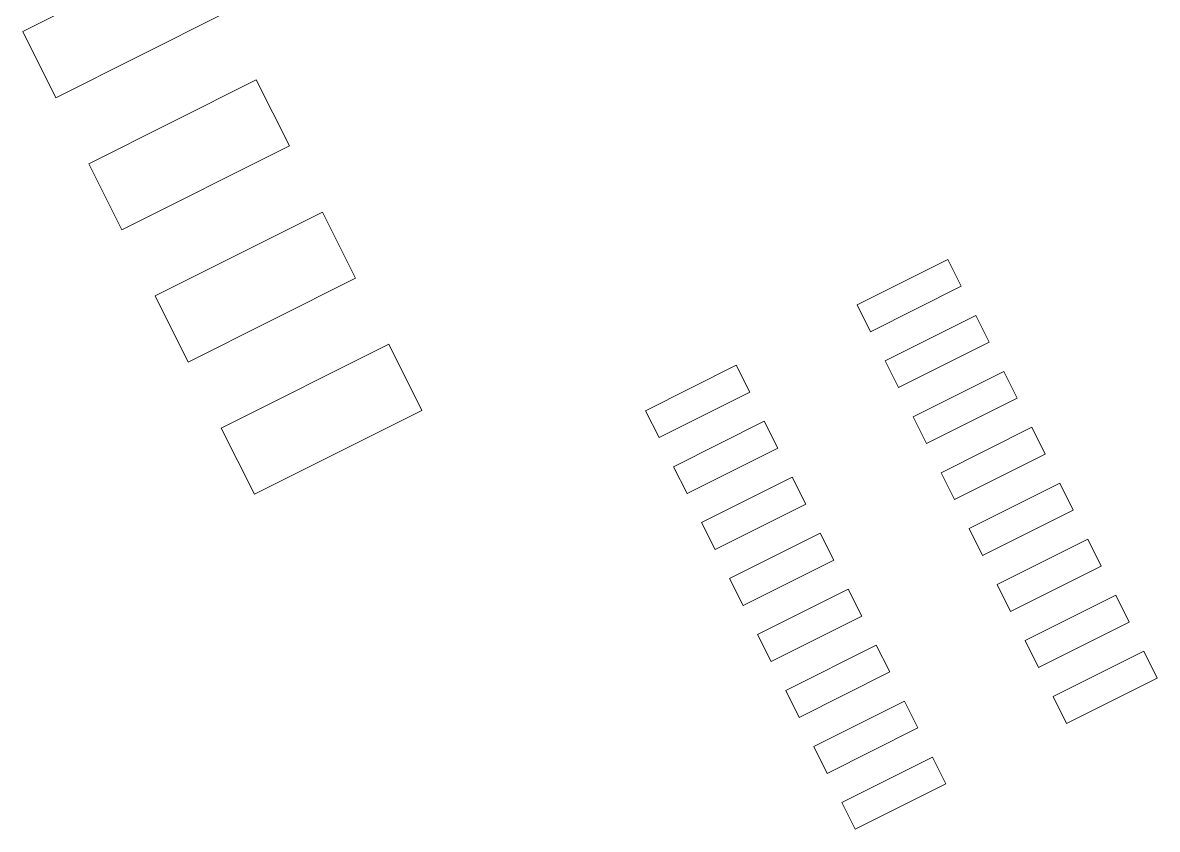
# Model space of a CAD drawing. Header units: inches. Extents: x 70 to 970, y -386 to 214.
# Drawn here: x 363.93 to 386.96, y 132.94 to 149.31 of the extents above; entities that cross this region are included whole.
import ezdxf

# ---------------------------------------------------------------- set-up
doc = ezdxf.new("R2010")
doc.units = ezdxf.units.IN
doc.header["$MEASUREMENT"] = 0

msp = doc.modelspace()

# ---------------------------------------------------------------- linework, layer by layer
at = {"color": 1, "lineweight": 0}
for p, q in [((367.328, 150.829), (363.93, 149.128)), ((367.328, 150.829), (363.93, 149.128)), ((364.602, 147.786), (367.999, 149.488)), ((364.602, 147.786), (367.999, 149.488)), ((363.93, 149.128), (364.602, 147.786)), ((363.93, 149.128), (364.602, 147.786)), ((368.671, 148.147), (365.273, 146.445)), ((368.671, 148.147), (365.273, 146.445)), ((369.343, 146.806), (368.671, 148.147)), ((369.343, 146.806), (368.671, 148.147)), ((365.945, 145.104), (369.343, 146.806)), ((365.945, 145.104), (369.343, 146.806)), ((365.273, 146.445), (365.945, 145.104)), ((365.273, 146.445), (365.945, 145.104)), ((370.014, 145.464), (366.617, 143.763)), ((370.014, 145.464), (366.617, 143.763)), ((370.686, 144.123), (370.014, 145.464)), ((370.686, 144.123), (370.014, 145.464)), ((382.703, 144.505), (380.864, 143.583)), ((382.703, 144.505), (380.864, 143.583)), ((382.976, 143.959), (382.703, 144.505)), ((382.976, 143.959), (382.703, 144.505)), ((367.288, 142.422), (370.686, 144.123)), ((367.288, 142.422), (370.686, 144.123)), ((381.137, 143.038), (382.976, 143.959)), ((381.137, 143.038), (382.976, 143.959)), ((366.617, 143.763), (367.288, 142.422)), ((366.617, 143.763), (367.288, 142.422)), ((380.864, 143.583), (381.137, 143.038)), ((380.864, 143.583), (381.137, 143.038)), ((383.272, 143.369), (381.433, 142.447)), ((383.272, 143.369), (381.433, 142.447)), ((383.545, 142.824), (383.272, 143.369)), ((383.545, 142.824), (383.272, 143.369)), ((371.358, 142.781), (367.96, 141.08)), ((371.358, 142.781), (367.96, 141.08)), ((372.03, 141.44), (371.358, 142.781)), ((372.03, 141.44), (371.358, 142.781)), ((381.705, 141.902), (383.545, 142.824)), ((381.705, 141.902), (383.545, 142.824)), ((378.411, 142.355), (376.571, 141.434)), ((378.411, 142.355), (376.571, 141.434)), ((378.684, 141.81), (378.411, 142.355)), ((378.684, 141.81), (378.411, 142.355)), ((381.433, 142.447), (381.705, 141.902)), ((381.433, 142.447), (381.705, 141.902)), ((383.841, 142.233), (382.001, 141.312)), ((383.841, 142.233), (382.001, 141.312)), ((384.114, 141.688), (383.841, 142.233)), ((384.114, 141.688), (383.841, 142.233)), ((376.844, 140.889), (378.684, 141.81)), ((376.844, 140.889), (378.684, 141.81)), ((382.274, 140.767), (384.114, 141.688)), ((382.274, 140.767), (384.114, 141.688)), ((368.632, 139.739), (372.03, 141.44)), ((368.632, 139.739), (372.03, 141.44)), ((376.571, 141.434), (376.844, 140.889)), ((376.571, 141.434), (376.844, 140.889)), ((378.98, 141.219), (377.14, 140.298)), ((378.98, 141.219), (377.14, 140.298)), ((379.253, 140.674), (378.98, 141.219)), ((379.253, 140.674), (378.98, 141.219)), ((382.001, 141.312), (382.274, 140.767)), ((382.001, 141.312), (382.274, 140.767)), ((367.96, 141.08), (368.632, 139.739)), ((367.96, 141.08), (368.632, 139.739)), ((384.409, 141.098), (382.57, 140.176)), ((384.409, 141.098), (382.57, 140.176)), ((384.682, 140.553), (384.409, 141.098)), ((384.682, 140.553), (384.409, 141.098)), ((377.413, 139.753), (379.253, 140.674)), ((377.413, 139.753), (379.253, 140.674)), ((382.843, 139.631), (384.682, 140.553)), ((382.843, 139.631), (384.682, 140.553)), ((377.14, 140.298), (377.413, 139.753)), ((377.14, 140.298), (377.413, 139.753)), ((379.548, 140.084), (377.709, 139.163)), ((379.548, 140.084), (377.709, 139.163)), ((379.821, 139.539), (379.548, 140.084)), ((379.821, 139.539), (379.548, 140.084)), ((382.57, 140.176), (382.843, 139.631)), ((382.57, 140.176), (382.843, 139.631)), ((384.978, 139.962), (383.139, 139.041)), ((384.978, 139.962), (383.139, 139.041)), ((385.251, 139.417), (384.978, 139.962)), ((385.251, 139.417), (384.978, 139.962)), ((377.982, 138.618), (379.821, 139.539)), ((377.982, 138.618), (379.821, 139.539)), ((383.411, 138.496), (385.251, 139.417)), ((383.411, 138.496), (385.251, 139.417)), ((377.709, 139.163), (377.982, 138.618)), ((377.709, 139.163), (377.982, 138.618)), ((380.117, 138.948), (378.277, 138.027)), ((380.117, 138.948), (378.277, 138.027)), ((380.39, 138.403), (380.117, 138.948)), ((380.39, 138.403), (380.117, 138.948)), ((383.139, 139.041), (383.411, 138.496)), ((383.139, 139.041), (383.411, 138.496)), ((385.547, 138.826), (383.707, 137.905)), ((385.547, 138.826), (383.707, 137.905)), ((385.82, 138.281), (385.547, 138.826)), ((385.82, 138.281), (385.547, 138.826)), ((378.55, 137.482), (380.39, 138.403)), ((378.55, 137.482), (380.39, 138.403)), ((383.98, 137.36), (385.82, 138.281)), ((383.98, 137.36), (385.82, 138.281)), ((378.277, 138.027), (378.55, 137.482)), ((378.277, 138.027), (378.55, 137.482)), ((380.686, 137.812), (378.846, 136.891)), ((380.686, 137.812), (378.846, 136.891)), ((380.959, 137.267), (380.686, 137.812)), ((380.959, 137.267), (380.686, 137.812)), ((383.707, 137.905), (383.98, 137.36)), ((383.707, 137.905), (383.98, 137.36)), ((386.115, 137.691), (384.276, 136.77)), ((386.115, 137.691), (384.276, 136.77)), ((386.388, 137.146), (386.115, 137.691)), ((386.388, 137.146), (386.115, 137.691)), ((379.119, 136.346), (380.959, 137.267)), ((379.119, 136.346), (380.959, 137.267)), ((384.549, 136.225), (386.388, 137.146)), ((384.549, 136.225), (386.388, 137.146)), ((378.846, 136.891), (379.119, 136.346)), ((378.846, 136.891), (379.119, 136.346)), ((381.254, 136.677), (379.415, 135.756)), ((381.254, 136.677), (379.415, 135.756)), ((381.527, 136.132), (381.254, 136.677)), ((381.527, 136.132), (381.254, 136.677)), ((384.276, 136.77), (384.549, 136.225)), ((384.276, 136.77), (384.549, 136.225)), ((386.684, 136.555), (384.844, 135.634)), ((386.684, 136.555), (384.844, 135.634)), ((386.957, 136.01), (386.684, 136.555)), ((386.957, 136.01), (386.684, 136.555)), ((379.688, 135.211), (381.527, 136.132)), ((379.688, 135.211), (381.527, 136.132)), ((385.117, 135.089), (386.957, 136.01)), ((385.117, 135.089), (386.957, 136.01)), ((379.415, 135.756), (379.688, 135.211)), ((379.415, 135.756), (379.688, 135.211)), ((384.844, 135.634), (385.117, 135.089)), ((384.844, 135.634), (385.117, 135.089)), ((381.823, 135.541), (379.983, 134.62)), ((381.823, 135.541), (379.983, 134.62)), ((382.096, 134.996), (381.823, 135.541)), ((382.096, 134.996), (381.823, 135.541)), ((380.256, 134.075), (382.096, 134.996)), ((380.256, 134.075), (382.096, 134.996)), ((379.983, 134.62), (380.256, 134.075)), ((379.983, 134.62), (380.256, 134.075)), ((382.392, 134.406), (380.552, 133.485)), ((382.392, 134.406), (380.552, 133.485)), ((382.665, 133.861), (382.392, 134.406)), ((382.665, 133.861), (382.392, 134.406)), ((380.825, 132.94), (382.665, 133.861)), ((380.825, 132.94), (382.665, 133.861)), ((380.552, 133.485), (380.825, 132.94)), ((380.552, 133.485), (380.825, 132.94))]:
    msp.add_line(p, q, dxfattribs=at)

doc.saveas('drawing.dxf')
